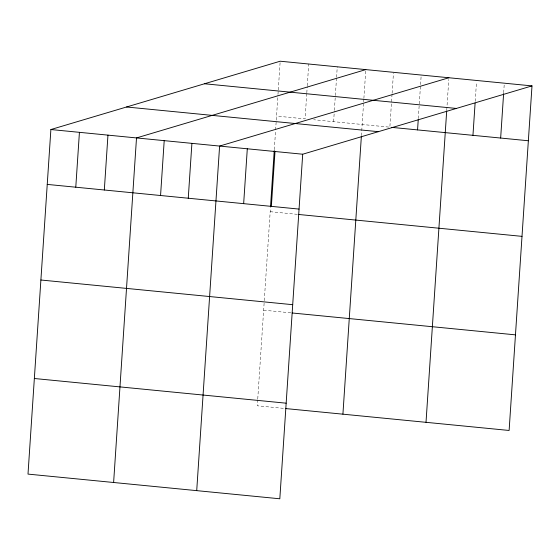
<?xml version="1.0" encoding="UTF-8"?>
<svg xmlns="http://www.w3.org/2000/svg" width="560" height="560" viewBox="0 0 560 560"><rect width="100%" height="100%" fill="white"/><g stroke="black" fill="none" stroke-linecap="round" stroke-linejoin="round"><path stroke-width="0.42" stroke-dasharray="2.8 2.1" d="M257.698 399.756L257.299 405.783L284.97 408.499M257.754 398.895L264.222 301.546M264.278 300.678L270.473 207.382M274.309 149.674L275.569 130.725M275.625 129.864L277.928 95.186M277.984 94.311L278.215 90.825M278.278 89.957L280.182 61.215M306.754 93.625L305.081 118.881L276.542 116.088M306.817 92.757L307.216 86.66M307.279 85.785L308.721 64.015M333.62 121.681L334.313 111.23M334.369 110.355L335.293 96.425M335.356 95.55L336.511 78.134M336.567 77.259L337.26 66.808M361.417 135.674L363.601 102.704M363.664 101.829L363.832 99.218M363.895 98.35L365.799 69.608M392.056 94.094L389.858 127.19L313.726 119.728M392.112 93.226L393.442 73.192M418.306 118.58L420.504 85.484M420.567 84.616L421.141 75.908M446.761 109.977L448.784 79.492M475.209 101.367L476.483 82.208M503.664 92.757L504.245 84.049M270.193 211.687L297.864 214.396M263.648 310.184L291.319 312.893"/><path stroke-width="0.84" d="M532 85.897L280.182 61.215L50.883 129.535L28 474.103L279.818 498.785L302.701 154.217L532 85.897L509.117 430.465L285.838 408.583M75.782 187.201L79.422 132.335M104.321 190.001L107.961 135.128M113.617 482.496L136.507 137.928L365.799 69.608M160.559 195.51L164.206 140.644M188.258 198.226L191.905 143.36M196.714 490.644L219.604 146.069L448.903 77.749M243.656 203.658L247.303 148.785M270.536 206.521L274.253 150.535M271.355 206.374L275.002 151.501M342.916 414.176L361.354 136.535M417.557 129.906L418.25 119.455M426.013 422.317L446.705 110.845M472.955 135.338L475.097 103.11M500.654 138.047L503.608 93.632M204.519 83.762L456.33 108.437M391.587 127.358L528.353 140.763M126.553 106.988L378.371 131.67M50.883 129.535L302.701 154.217M47.243 184.408L299.054 209.083M298.732 214.48L522.004 236.362M40.894 280.007L292.705 304.689M292.187 312.984L515.466 334.859M34.349 378.504L286.167 403.186"/></g></svg>
